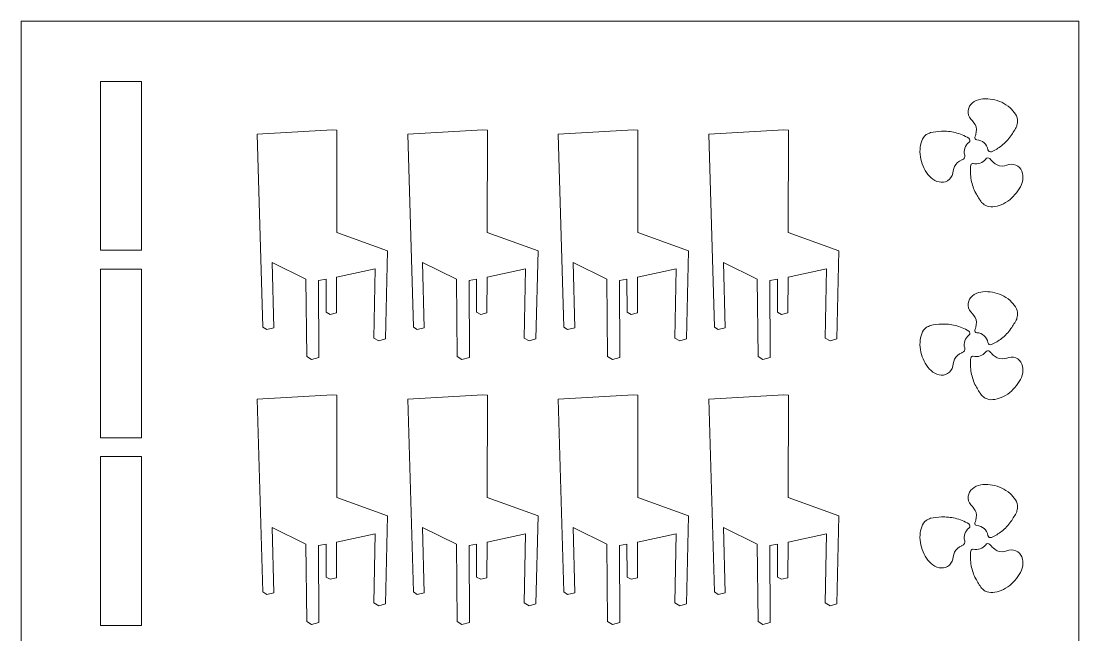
# Model space of a CAD drawing. Header units: metres. Extents: x -2538 to 7610, y -1082 to -498.
# Drawn here: x 5769 to 6331, y -846 to -520 of the extents above; entities that cross this region are included whole.
import ezdxf

# ---------------------------------------------------------------- set-up
doc = ezdxf.new("R2010")
doc.units = ezdxf.units.M
doc.linetypes.add('AUSGEZOGEN', pattern=[0])
doc.layers.add('Standard', color=7, linetype='AUSGEZOGEN', lineweight=25)

# ---------------------------------------------------------------- blocks, each defined once
blk = doc.blocks.new('COMPLEXOBJECT_177')
at = {"layer": 'Standard', "color": 7, "linetype": 'AUSGEZOGEN', "lineweight": 13}
for centre, major_axis, start_param, end_param in [((6274.88, -596.43), (0.526, 0.881), 0.29016, 1.960733), ((6276.71, -589.27), (3.27, 5.47), 3.431753, 4.605899), ((6282.91, -593.94), (0.75, 1.25), 6.063983, 7.747492)]:
    blk.add_ellipse(centre, major_axis=major_axis, ratio=0.99288, start_param=start_param, end_param=end_param, dxfattribs=at)
for points, start_tangent, end_tangent in [([(6283.91, -592.89), (6285.7, -594.77), (6290.47, -596.82), (6295.38, -595.87), (6299.75, -597.62), (6301.53, -601.85), (6298.16, -610.97), (6289.94, -617.36), (6281.54, -617.67), (6279.61, -616.15)], (0.000725, -0.000689), (-0.000739, 0.000674)), ([(6279.61, -616.15), (6276.48, -611.15), (6274.1, -604.27), (6273.87, -596.28)], (-0.000563, 0.000827), (0.000151, 0.000989))]:
    blk.add_spline(points, degree=3, dxfattribs=dict(at, start_tangent=start_tangent, end_tangent=end_tangent))
blk = doc.blocks.new('COMPLEXOBJECT_178')
at = {"layer": 'Standard', "color": 7, "linetype": 'AUSGEZOGEN', "lineweight": 13}
for centre, major_axis, start_param, end_param in [((6276.71, -589.27), (3.27, 5.47), 1.194602, 2.376013), ((6272.04, -583.17), (0.69, 1.16), 4.336194, 6.247926), ((6268.57, -591.52), (1.08, 1.81), 4.03076, 5.517605)]:
    blk.add_ellipse(centre, major_axis=major_axis, ratio=0.99288, start_param=start_param, end_param=end_param, dxfattribs=at)
for points, start_tangent, end_tangent in [([(6252.43, -579.04), (6258.29, -578.31), (6265.52, -579.05), (6272.78, -582.04)], (0.000987, 0.000163), (0.00084, -0.000543)), ([(6269.28, -593.49), (6269.06, -593.58), (6265.15, -597.04), (6263.88, -601.89), (6260.42, -605.12), (6255.83, -604.95), (6249.07, -598.06), (6246.87, -587.9), (6250.22, -580.15), (6252.43, -579.04)], (-0.000938, -0.000347), (0.000923, 0.000384))]:
    blk.add_spline(points, degree=3, dxfattribs=dict(at, start_tangent=start_tangent, end_tangent=end_tangent))
blk = doc.blocks.new('COMPLEXOBJECT_179')
at = {"layer": 'Standard', "color": 7, "linetype": 'AUSGEZOGEN', "lineweight": 13}
for centre, major_axis, start_param, end_param in [((6277.05, -581.81), (0.567, 0.95), 1.74922, 3.637), ((6276.71, -589.27), (3.27, 5.47), 5.424284, 6.778593), ((6284.35, -587.9), (0.73, 1.22), 2.282692, 4.103172)]:
    blk.add_ellipse(centre, major_axis=major_axis, ratio=0.99288, start_param=start_param, end_param=end_param, dxfattribs=at)
for points, start_tangent, end_tangent in [([(6276.03, -581.42), (6276.52, -580.02), (6276.2, -574.82), (6273.16, -570.87), (6272.75, -566.16), (6275.7, -562.62), (6285.31, -561.43), (6294.68, -565.85), (6298.72, -573.21), (6298.23, -575.64)], (0.000356, 0.000935), (-0.000266, -0.000964)), ([(6298.23, -575.64), (6295.2, -580.74), (6290.16, -586.02), (6284.93, -589.2)], (-0.000478, -0.000878), (-0.00091, -0.000414))]:
    blk.add_spline(points, degree=3, dxfattribs=dict(at, start_tangent=start_tangent, end_tangent=end_tangent))
blk = doc.blocks.new('COMPLEXOBJECT_180')
at = {"layer": 'Standard', "color": 7, "linetype": 'AUSGEZOGEN', "lineweight": 13}
for centre, major_axis, start_param, end_param in [((6276.71, -691.7), (3.27, 5.47), 3.431753, 4.605899), ((6282.91, -696.37), (0.75, 1.25), 6.063983, 7.747492), ((6274.88, -698.86), (0.526, 0.881), 0.29016, 1.960733)]:
    blk.add_ellipse(centre, major_axis=major_axis, ratio=0.99288, start_param=start_param, end_param=end_param, dxfattribs=at)
for points, start_tangent, end_tangent in [([(6283.91, -695.32), (6285.7, -697.2), (6290.47, -699.25), (6295.38, -698.3), (6299.75, -700.05), (6301.53, -704.28), (6298.16, -713.4), (6289.94, -719.79), (6281.54, -720.1), (6279.61, -718.58)], (0.000725, -0.000689), (-0.000739, 0.000674)), ([(6279.61, -718.58), (6276.48, -713.58), (6274.1, -706.7), (6273.87, -698.71)], (-0.000563, 0.000827), (0.000151, 0.000989))]:
    blk.add_spline(points, degree=3, dxfattribs=dict(at, start_tangent=start_tangent, end_tangent=end_tangent))
blk = doc.blocks.new('COMPLEXOBJECT_181')
at = {"layer": 'Standard', "color": 7, "linetype": 'AUSGEZOGEN', "lineweight": 13}
for centre, major_axis, start_param, end_param in [((6272.04, -685.6), (0.69, 1.16), 4.336194, 6.247926), ((6276.71, -691.7), (3.27, 5.47), 1.194602, 2.376013), ((6268.57, -693.95), (1.08, 1.81), 4.03076, 5.517605)]:
    blk.add_ellipse(centre, major_axis=major_axis, ratio=0.99288, start_param=start_param, end_param=end_param, dxfattribs=at)
for points, start_tangent, end_tangent in [([(6269.28, -695.92), (6269.06, -696.01), (6265.15, -699.47), (6263.88, -704.32), (6260.42, -707.55), (6255.83, -707.38), (6249.07, -700.49), (6246.87, -690.33), (6250.22, -682.58), (6252.43, -681.47)], (-0.000938, -0.000347), (0.000923, 0.000384)), ([(6252.43, -681.47), (6258.29, -680.74), (6265.52, -681.48), (6272.78, -684.47)], (0.000987, 0.000163), (0.00084, -0.000543))]:
    blk.add_spline(points, degree=3, dxfattribs=dict(at, start_tangent=start_tangent, end_tangent=end_tangent))
blk = doc.blocks.new('COMPLEXOBJECT_182')
at = {"layer": 'Standard', "color": 7, "linetype": 'AUSGEZOGEN', "lineweight": 13}
for centre, major_axis, start_param, end_param in [((6277.05, -684.24), (0.567, 0.95), 1.74922, 3.637), ((6276.71, -691.7), (3.27, 5.47), 5.424284, 6.778593), ((6284.35, -690.33), (0.73, 1.22), 2.282692, 4.103172)]:
    blk.add_ellipse(centre, major_axis=major_axis, ratio=0.99288, start_param=start_param, end_param=end_param, dxfattribs=at)
for points, start_tangent, end_tangent in [([(6276.03, -683.85), (6276.52, -682.45), (6276.2, -677.25), (6273.16, -673.3), (6272.75, -668.59), (6275.7, -665.05), (6285.31, -663.86), (6294.68, -668.28), (6298.72, -675.64), (6298.23, -678.07)], (0.000356, 0.000935), (-0.000266, -0.000964)), ([(6298.23, -678.07), (6295.2, -683.17), (6290.16, -688.45), (6284.93, -691.63)], (-0.000478, -0.000878), (-0.00091, -0.000414))]:
    blk.add_spline(points, degree=3, dxfattribs=dict(at, start_tangent=start_tangent, end_tangent=end_tangent))
blk = doc.blocks.new('COMPLEXOBJECT_183')
at = {"layer": 'Standard', "color": 7, "linetype": 'AUSGEZOGEN', "lineweight": 13}
for centre, major_axis, start_param, end_param in [((6276.71, -794.13), (3.27, 5.47), 3.431753, 4.605899), ((6282.91, -798.8), (0.75, 1.25), 6.063983, 7.747492), ((6274.88, -801.29), (0.526, 0.881), 0.29016, 1.960733)]:
    blk.add_ellipse(centre, major_axis=major_axis, ratio=0.99288, start_param=start_param, end_param=end_param, dxfattribs=at)
for points, start_tangent, end_tangent in [([(6283.91, -797.75), (6285.7, -799.63), (6290.47, -801.68), (6295.38, -800.73), (6299.75, -802.48), (6301.53, -806.71), (6298.16, -815.83), (6289.94, -822.22), (6281.54, -822.53), (6279.61, -821.01)], (0.000725, -0.000689), (-0.000739, 0.000674)), ([(6279.61, -821.01), (6276.48, -816.01), (6274.1, -809.13), (6273.87, -801.14)], (-0.000563, 0.000827), (0.000151, 0.000989))]:
    blk.add_spline(points, degree=3, dxfattribs=dict(at, start_tangent=start_tangent, end_tangent=end_tangent))
blk = doc.blocks.new('COMPLEXOBJECT_184')
at = {"layer": 'Standard', "color": 7, "linetype": 'AUSGEZOGEN', "lineweight": 13}
for centre, major_axis, start_param, end_param in [((6276.71, -794.13), (3.27, 5.47), 1.194602, 2.376013), ((6272.04, -788.03), (0.69, 1.16), 4.336194, 6.247926), ((6268.57, -796.38), (1.08, 1.81), 4.03076, 5.517605)]:
    blk.add_ellipse(centre, major_axis=major_axis, ratio=0.99288, start_param=start_param, end_param=end_param, dxfattribs=at)
for points, start_tangent, end_tangent in [([(6269.28, -798.35), (6269.06, -798.44), (6265.15, -801.9), (6263.88, -806.75), (6260.42, -809.98), (6255.83, -809.81), (6249.07, -802.92), (6246.87, -792.76), (6250.22, -785.01), (6252.43, -783.9)], (-0.000938, -0.000347), (0.000923, 0.000384)), ([(6252.43, -783.9), (6258.29, -783.17), (6265.52, -783.91), (6272.78, -786.9)], (0.000987, 0.000163), (0.00084, -0.000543))]:
    blk.add_spline(points, degree=3, dxfattribs=dict(at, start_tangent=start_tangent, end_tangent=end_tangent))
blk = doc.blocks.new('COMPLEXOBJECT_185')
at = {"layer": 'Standard', "color": 7, "linetype": 'AUSGEZOGEN', "lineweight": 13}
for centre, major_axis, start_param, end_param in [((6277.05, -786.67), (0.567, 0.95), 1.74922, 3.637), ((6276.71, -794.13), (3.27, 5.47), 5.424284, 6.778593), ((6284.35, -792.76), (0.73, 1.22), 2.282692, 4.103172)]:
    blk.add_ellipse(centre, major_axis=major_axis, ratio=0.99288, start_param=start_param, end_param=end_param, dxfattribs=at)
for points, start_tangent, end_tangent in [([(6276.03, -786.28), (6276.52, -784.88), (6276.2, -779.68), (6273.16, -775.73), (6272.75, -771.02), (6275.7, -767.48), (6285.31, -766.29), (6294.68, -770.71), (6298.72, -778.07), (6298.23, -780.5)], (0.000356, 0.000935), (-0.000266, -0.000964)), ([(6298.23, -780.5), (6295.2, -785.6), (6290.16, -790.88), (6284.93, -794.06)], (-0.000478, -0.000878), (-0.00091, -0.000414))]:
    blk.add_spline(points, degree=3, dxfattribs=dict(at, start_tangent=start_tangent, end_tangent=end_tangent))

msp = doc.modelspace()

# ---------------------------------------------------------------- linework, layer by layer
at = {"layer": 'Standard', "color": 7, "linetype": 'AUSGEZOGEN', "lineweight": 13}
for p, q in [((5811.39, -551.87), (5833.12, -551.87)), ((5811.39, -641.51), (5811.39, -551.87)), ((5833.12, -641.51), (5833.12, -551.87)), ((5811.39, -641.51), (5833.12, -641.51)), ((5811.39, -741.15), (5811.39, -651.51)), ((5811.39, -651.51), (5833.12, -651.51)), ((5833.12, -741.15), (5833.12, -651.51)), ((5811.39, -741.15), (5833.12, -741.15)), ((5811.39, -840.79), (5811.39, -751.15)), ((5811.39, -751.15), (5833.12, -751.15)), ((5833.12, -840.79), (5833.12, -751.15)), ((5811.39, -840.79), (5833.12, -840.79))]:
    msp.add_line(p, q, dxfattribs=at)
for points in [[(5769.26, -1081.87), (6331.26, -1081.87), (6331.26, -519.87), (5769.26, -519.87), (5769.26, -1081.87)], [(5963.94, -641.86), (5962.82, -688.64), (5959.31, -689.62), (5956.62, -688.15), (5957.31, -651.43), (5936.88, -655.87), (5936.83, -674.78), (5933.5, -675.58), (5931.3, -674.38), (5931.26, -656.86), (5927.27, -657.68), (5927.48, -698.47), (5923.48, -699.59), (5920.99, -697.92), (5920.56, -656.98), (5902.63, -648.13), (5903.49, -682.78), (5899.74, -683.68), (5897.73, -682.33), (5894.72, -579.87), (5934.68, -577.64), (5937.08, -577.73), (5936.94, -632.13), (5963.94, -641.86)], [(6043.89, -641.86), (6042.77, -688.64), (6039.26, -689.62), (6036.57, -688.15), (6037.26, -651.43), (6016.83, -655.87), (6016.78, -674.78), (6013.45, -675.58), (6011.25, -674.38), (6011.21, -656.86), (6007.22, -657.68), (6007.43, -698.47), (6003.43, -699.59), (6000.94, -697.92), (6000.51, -656.98), (5982.58, -648.13), (5983.44, -682.78), (5979.69, -683.68), (5977.68, -682.33), (5974.67, -579.87), (6014.63, -577.64), (6017.03, -577.73), (6016.89, -632.13), (6043.89, -641.86)], [(6123.84, -641.86), (6122.72, -688.64), (6119.21, -689.62), (6116.52, -688.15), (6117.21, -651.43), (6096.78, -655.87), (6096.73, -674.78), (6093.4, -675.58), (6091.2, -674.38), (6091.16, -656.86), (6087.17, -657.68), (6087.38, -698.47), (6083.38, -699.59), (6080.89, -697.92), (6080.46, -656.98), (6062.53, -648.13), (6063.39, -682.78), (6059.64, -683.68), (6057.63, -682.33), (6054.62, -579.87), (6094.58, -577.64), (6096.98, -577.73), (6096.84, -632.13), (6123.84, -641.86)], [(6203.79, -641.86), (6202.67, -688.64), (6199.16, -689.62), (6196.47, -688.15), (6197.16, -651.43), (6176.73, -655.87), (6176.68, -674.78), (6173.35, -675.58), (6171.15, -674.38), (6171.11, -656.86), (6167.12, -657.68), (6167.33, -698.47), (6163.33, -699.59), (6160.84, -697.92), (6160.41, -656.98), (6142.48, -648.13), (6143.34, -682.78), (6139.59, -683.68), (6137.58, -682.33), (6134.57, -579.87), (6174.53, -577.64), (6176.93, -577.73), (6176.79, -632.13), (6203.79, -641.86)], [(5963.94, -782.57), (5962.82, -829.35), (5959.31, -830.33), (5956.62, -828.86), (5957.31, -792.14), (5936.88, -796.58), (5936.83, -815.49), (5933.5, -816.29), (5931.3, -815.09), (5931.26, -797.57), (5927.27, -798.39), (5927.48, -839.18), (5923.48, -840.3), (5920.99, -838.63), (5920.56, -797.69), (5902.63, -788.84), (5903.49, -823.49), (5899.74, -824.39), (5897.73, -823.04), (5894.72, -720.58), (5934.68, -718.35), (5937.08, -718.44), (5936.94, -772.84), (5963.94, -782.57)], [(6043.89, -782.57), (6042.77, -829.35), (6039.26, -830.33), (6036.57, -828.86), (6037.26, -792.14), (6016.83, -796.58), (6016.78, -815.49), (6013.45, -816.29), (6011.25, -815.09), (6011.21, -797.57), (6007.22, -798.39), (6007.43, -839.18), (6003.43, -840.3), (6000.94, -838.63), (6000.51, -797.69), (5982.58, -788.84), (5983.44, -823.49), (5979.69, -824.39), (5977.68, -823.04), (5974.67, -720.58), (6014.63, -718.35), (6017.03, -718.44), (6016.89, -772.84), (6043.89, -782.57)], [(6123.84, -782.57), (6122.72, -829.35), (6119.21, -830.33), (6116.52, -828.86), (6117.21, -792.14), (6096.78, -796.58), (6096.73, -815.49), (6093.4, -816.29), (6091.2, -815.09), (6091.16, -797.57), (6087.17, -798.39), (6087.38, -839.18), (6083.38, -840.3), (6080.89, -838.63), (6080.46, -797.69), (6062.53, -788.84), (6063.39, -823.49), (6059.64, -824.39), (6057.63, -823.04), (6054.62, -720.58), (6094.58, -718.35), (6096.98, -718.44), (6096.84, -772.84), (6123.84, -782.57)], [(6203.79, -782.57), (6202.67, -829.35), (6199.16, -830.33), (6196.47, -828.86), (6197.16, -792.14), (6176.73, -796.58), (6176.68, -815.49), (6173.35, -816.29), (6171.15, -815.09), (6171.11, -797.57), (6167.12, -798.39), (6167.33, -839.18), (6163.33, -840.3), (6160.84, -838.63), (6160.41, -797.69), (6142.48, -788.84), (6143.34, -823.49), (6139.59, -824.39), (6137.58, -823.04), (6134.57, -720.58), (6174.53, -718.35), (6176.93, -718.44), (6176.79, -772.84), (6203.79, -782.57)]]:
    msp.add_lwpolyline(points, close=True, dxfattribs=at)

# ---------------------------------------------------------------- block references
for name in ['COMPLEXOBJECT_179', 'COMPLEXOBJECT_178', 'COMPLEXOBJECT_177', 'COMPLEXOBJECT_182', 'COMPLEXOBJECT_181', 'COMPLEXOBJECT_180', 'COMPLEXOBJECT_185', 'COMPLEXOBJECT_184', 'COMPLEXOBJECT_183']:
    msp.add_blockref(name, (0, 0), dxfattribs=at)

doc.saveas('drawing.dxf')
